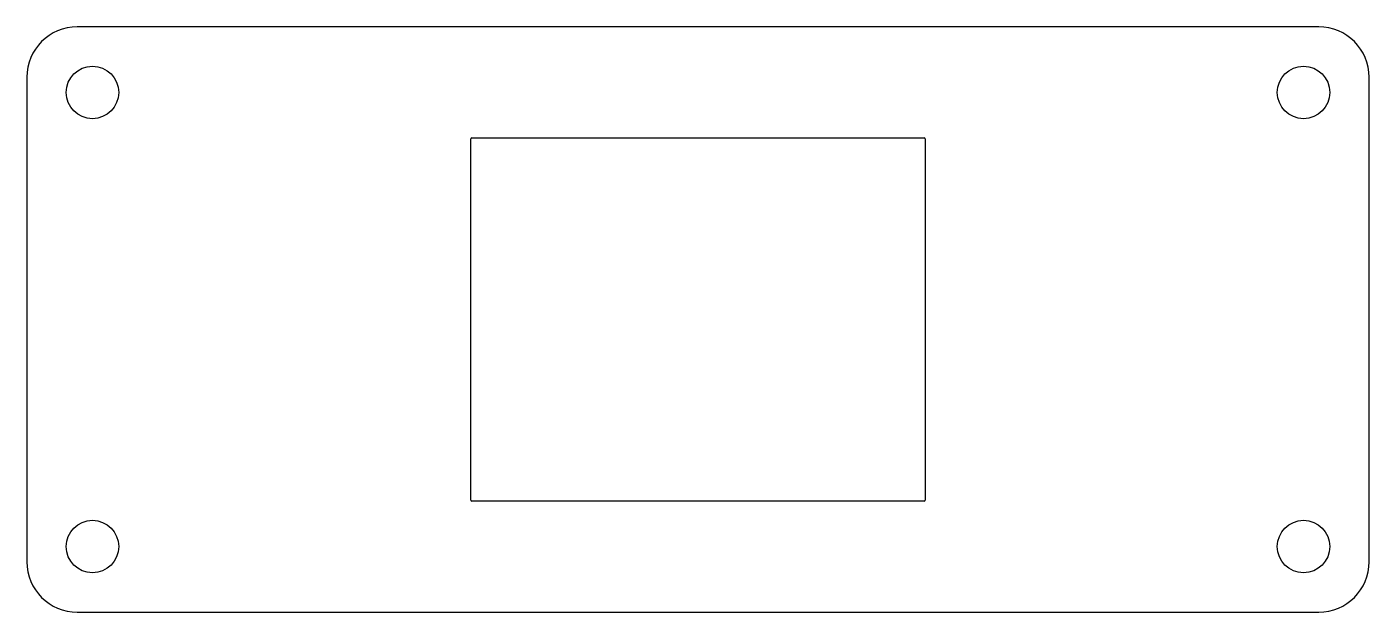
# Model space of a CAD drawing. Header units: millimetres. Extents: x -66 to 66, y -29 to 29.
import ezdxf

# ---------------------------------------------------------------- set-up
doc = ezdxf.new("R2010")
doc.units = ezdxf.units.MM

msp = doc.modelspace()

# ---------------------------------------------------------------- linework, layer by layer
at = {"color": 7, "linetype": 'Continuous', "lineweight": 25}
for p, q in [((61.5, 29), (-61.5, 29)), ((-66.5, 24), (-66.5, -24)), ((66.5, -24), (66.5, 24)), ((-22.5, -17.9), (-22.5, 17.9)), ((-22.4, 18), (22.4, 18)), ((22.5, 17.9), (22.5, -17.9)), ((22.4, -18), (-22.4, -18)), ((-61.5, -29), (61.5, -29))]:
    msp.add_line(p, q, dxfattribs=at)
for centre in [(-60, 22.5), (60, 22.5), (-60, -22.5), (60, -22.5)]:
    msp.add_circle(centre, 2.6, dxfattribs=at)
for centre, radius, start, end in [((-61.5, 24), 5, 90, 180), ((61.5, 24), 5, 0, 90), ((-22.4, 17.9), 0.1, 90, 180), ((22.4, 17.9), 0.1, 0, 90), ((-22.4, -17.9), 0.1, 180, 270), ((22.4, -17.9), 0.1, 270, 0), ((-61.5, -24), 5, 180, 270), ((61.5, -24), 5, 270, 0)]:
    msp.add_arc(centre, radius, start, end, dxfattribs=at)

doc.saveas('drawing.dxf')
